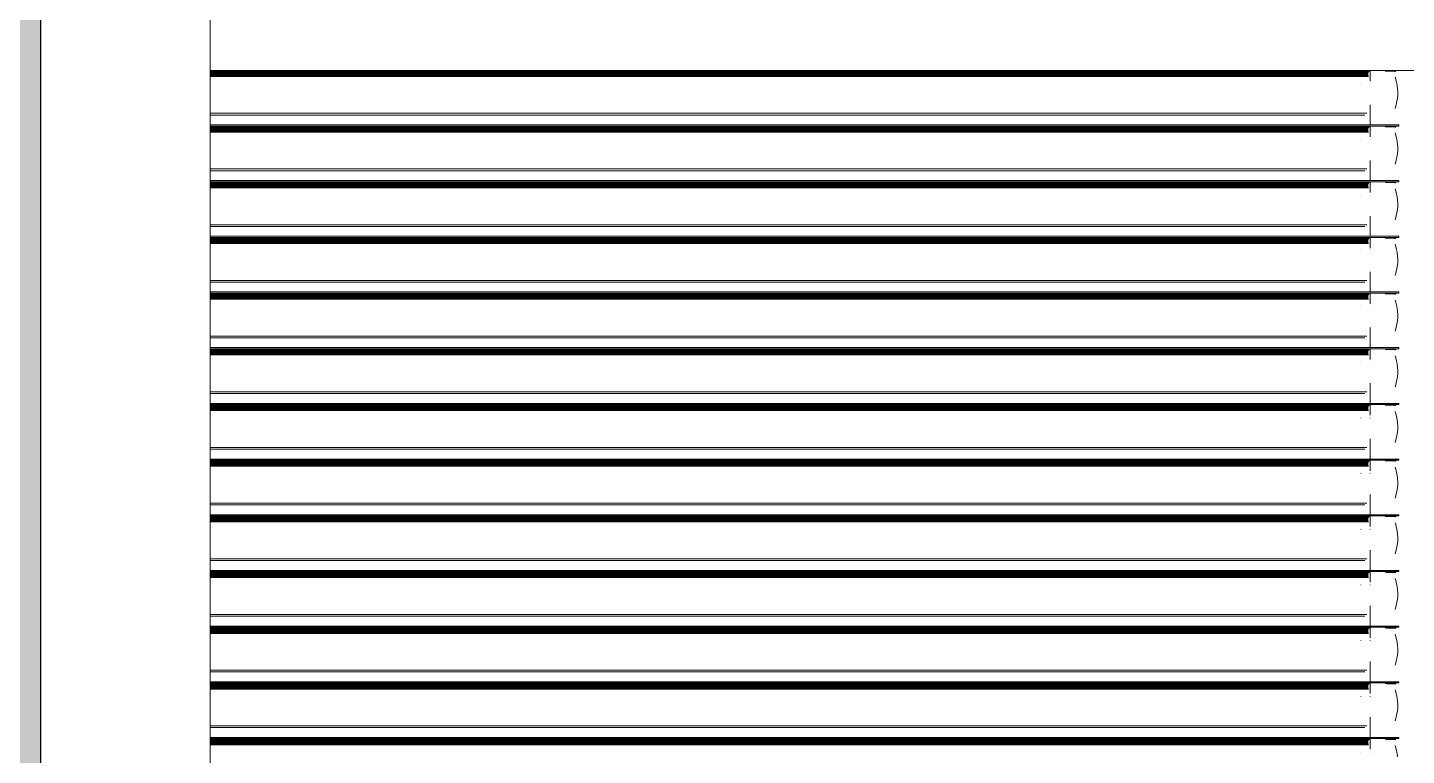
# Model space of a CAD drawing. Header units: inches. Extents: x 5914 to 162157, y -20538 to 282354.
# Drawn here: x 153900.84 to 153949.39, y -15951.37 to -15925.76 of the extents above; entities that cross this region are included whole.
import ezdxf

# ---------------------------------------------------------------- set-up
doc = ezdxf.new("R2010")
doc.units = ezdxf.units.IN
doc.header["$MEASUREMENT"] = 0
for name, color, linetype, lineweight in [('DOOR-WIN RA', 3, 'Continuous', 20), ('ELE1 RA', 1, 'Continuous', 30), ('HATCH RA', 8, 'Continuous', 5)]:
    doc.layers.add(name, color=color, linetype=linetype, lineweight=lineweight)

# ---------------------------------------------------------------- blocks, each defined once
blk = doc.blocks.new('SKBVVL')
at = {"layer": 'HATCH RA', "transparency": 33554687}
h = blk.add_hatch(dxfattribs=at)
h.set_pattern_fill('AR-B816', color=256, scale=0.25)
h.set_pattern_definition([(0, (-3762.0682, 67.065), (0, 2), []), (90, (-3762.0682, 67.065), (-2, 2), [2, -2])])
h.paths.add_polyline_path([(154134.256, -15566.657), (154122.256, -15566.657), (154122.256, -15674.257), (154122.256, -15786.257), (154122.256, -15898.257), (154122.256, -15903.607), (154122.256, -16016.257), (154134.256, -16016.257)])
h.paths.add_polyline_path([(154139.316, -15566.657), (154134.256, -15566.657), (154134.256, -16016.257), (154138.395, -16016.257), (154139.316, -16016.257)])
at = {"layer": 'DOOR-WIN RA'}
for p, q in [((154145.29, -15927.272), (154145.29, -15912.616)), ((154145.29, -15927.272), (154187.052, -15927.272)), ((154145.29, -15927.297), (154145.29, -15927.272)), ((154186.101, -15927.297), (154145.29, -15927.297)), ((154145.29, -15927.3), (154145.29, -15927.297)), ((154186.098, -15927.3), (154145.29, -15927.3)), ((154145.29, -15927.316), (154145.29, -15927.3)), ((154186.125, -15927.644), (154186.125, -15927.277)), ((154187.024, -15927.297), (154186.659, -15927.297)), ((154187.021, -15927.3), (154186.719, -15927.3)), ((154187.008, -15927.316), (154187.021, -15927.3)), ((154187.021, -15927.3), (154187.024, -15927.297)), ((154187.024, -15927.297), (154187.052, -15927.272)), ((154187.052, -15927.272), (154187.675, -15927.272)), ((154186.084, -15927.316), (154145.29, -15927.316)), ((154145.29, -15927.333), (154145.29, -15927.316)), ((154186.073, -15927.333), (154145.29, -15927.333)), ((154145.29, -15927.352), (154145.29, -15927.333)), ((154186.065, -15927.352), (154145.29, -15927.352)), ((154145.29, -15927.371), (154145.29, -15927.352)), ((154186.058, -15927.371), (154145.29, -15927.371)), ((154145.29, -15927.39), (154145.29, -15927.371)), ((154186.055, -15927.39), (154145.29, -15927.39)), ((154145.29, -15927.41), (154145.29, -15927.39)), ((154186.054, -15927.41), (154145.29, -15927.41)), ((154145.29, -15927.43), (154145.29, -15927.41)), ((154186.055, -15927.43), (154145.29, -15927.43)), ((154145.29, -15927.45), (154145.29, -15927.43)), ((154186.059, -15927.45), (154145.29, -15927.45)), ((154145.29, -15927.469), (154145.29, -15927.45)), ((154186.066, -15927.469), (154145.29, -15927.469)), ((154145.29, -15927.487), (154145.29, -15927.469)), ((154186.075, -15927.487), (154145.29, -15927.487)), ((154145.29, -15928.78), (154145.29, -15927.487)), ((154185.806, -15927.747), (154185.806, -15927.745)), ((154186.125, -15927.747), (154186.125, -15927.745)), ((154187.034, -15927.593), (154187.008, -15927.513)), ((154187.062, -15927.7), (154187.034, -15927.593)), ((154187.07, -15927.745), (154187.062, -15927.7)), ((154187.07, -15927.747), (154187.07, -15927.745)), ((154187.082, -15927.809), (154187.07, -15927.747)), ((154187.074, -15928.358), (154187.09, -15928.249)), ((154187.095, -15927.918), (154187.082, -15927.809)), ((154187.09, -15928.249), (154187.099, -15928.139)), ((154187.101, -15928.029), (154187.095, -15927.918)), ((154187.099, -15928.139), (154187.101, -15928.029)), ((154186.125, -15929.189), (154186.125, -15928.477)), ((154187.008, -15928.605), (154187.02, -15928.573)), ((154187.02, -15928.573), (154187.05, -15928.466)), ((154187.05, -15928.466), (154187.074, -15928.358)), ((154186.01, -15928.78), (154145.29, -15928.78)), ((154145.29, -15928.846), (154145.29, -15928.78)), ((154185.944, -15928.846), (154145.29, -15928.846)), ((154145.29, -15929.189), (154145.29, -15928.846)), ((154186.125, -15929.189), (154145.29, -15929.189)), ((154145.29, -15929.231), (154145.29, -15929.189)), ((154145.29, -15929.231), (154187.052, -15929.231)), ((154145.29, -15929.256), (154145.29, -15929.231)), ((154187.026, -15929.189), (154186.125, -15929.189)), ((154186.125, -15929.603), (154186.125, -15929.235)), ((154187.008, -15929.185), (154187.026, -15929.189)), ((154187.024, -15929.256), (154187.052, -15929.231)), ((154187.139, -15929.189), (154187.026, -15929.189)), ((154187.052, -15929.231), (154187.139, -15929.231)), ((154187.139, -15929.231), (154187.139, -15929.189)), ((154186.101, -15929.256), (154145.29, -15929.256)), ((154145.29, -15929.259), (154145.29, -15929.256)), ((154186.098, -15929.259), (154145.29, -15929.259)), ((154145.29, -15929.275), (154145.29, -15929.259)), ((154186.084, -15929.275), (154145.29, -15929.275)), ((154145.29, -15929.292), (154145.29, -15929.275)), ((154186.073, -15929.292), (154145.29, -15929.292)), ((154145.29, -15929.31), (154145.29, -15929.292)), ((154186.065, -15929.31), (154145.29, -15929.31)), ((154145.29, -15929.329), (154145.29, -15929.31)), ((154186.058, -15929.329), (154145.29, -15929.329)), ((154145.29, -15929.349), (154145.29, -15929.329)), ((154186.055, -15929.349), (154145.29, -15929.349)), ((154145.29, -15929.369), (154145.29, -15929.349)), ((154186.054, -15929.369), (154145.29, -15929.369)), ((154145.29, -15929.389), (154145.29, -15929.369)), ((154186.055, -15929.389), (154145.29, -15929.389)), ((154145.29, -15929.409), (154145.29, -15929.389)), ((154186.059, -15929.409), (154145.29, -15929.409)), ((154145.29, -15929.428), (154145.29, -15929.409)), ((154186.066, -15929.428), (154145.29, -15929.428)), ((154145.29, -15929.446), (154145.29, -15929.428)), ((154186.075, -15929.446), (154145.29, -15929.446)), ((154145.29, -15930.739), (154145.29, -15929.446)), ((154185.806, -15929.705), (154185.806, -15929.703)), ((154186.125, -15929.705), (154186.125, -15929.703)), ((154187.024, -15929.256), (154186.659, -15929.256)), ((154187.021, -15929.259), (154186.719, -15929.259)), ((154187.008, -15929.275), (154187.021, -15929.259)), ((154187.034, -15929.551), (154187.008, -15929.472)), ((154187.021, -15929.259), (154187.024, -15929.256)), ((154187.062, -15929.659), (154187.034, -15929.551)), ((154187.07, -15929.703), (154187.062, -15929.659)), ((154187.07, -15929.705), (154187.07, -15929.703)), ((154187.082, -15929.767), (154187.07, -15929.705)), ((154187.074, -15930.317), (154187.09, -15930.208)), ((154187.095, -15929.877), (154187.082, -15929.767)), ((154187.09, -15930.208), (154187.099, -15930.098)), ((154187.101, -15929.987), (154187.095, -15929.877)), ((154187.099, -15930.098), (154187.101, -15929.987)), ((154186.125, -15931.148), (154186.125, -15930.436)), ((154187.008, -15930.564), (154187.02, -15930.532)), ((154187.02, -15930.532), (154187.05, -15930.425)), ((154187.05, -15930.425), (154187.074, -15930.317)), ((154186.01, -15930.739), (154145.29, -15930.739)), ((154145.29, -15930.804), (154145.29, -15930.739)), ((154185.944, -15930.804), (154145.29, -15930.804)), ((154145.29, -15931.148), (154145.29, -15930.804)), ((154186.125, -15931.148), (154145.29, -15931.148)), ((154145.29, -15931.19), (154145.29, -15931.148)), ((154187.026, -15931.148), (154186.125, -15931.148)), ((154187.008, -15931.144), (154187.026, -15931.148)), ((154187.139, -15931.148), (154187.026, -15931.148)), ((154187.139, -15931.19), (154187.139, -15931.148)), ((154145.29, -15931.19), (154187.052, -15931.19)), ((154145.29, -15931.215), (154145.29, -15931.19)), ((154186.101, -15931.215), (154145.29, -15931.215)), ((154145.29, -15931.217), (154145.29, -15931.215)), ((154186.098, -15931.217), (154145.29, -15931.217)), ((154145.29, -15931.233), (154145.29, -15931.217)), ((154186.084, -15931.233), (154145.29, -15931.233)), ((154145.29, -15931.251), (154145.29, -15931.233)), ((154186.073, -15931.251), (154145.29, -15931.251)), ((154145.29, -15931.269), (154145.29, -15931.251)), ((154186.065, -15931.269), (154145.29, -15931.269)), ((154145.29, -15931.288), (154145.29, -15931.269)), ((154186.058, -15931.288), (154145.29, -15931.288)), ((154145.29, -15931.308), (154145.29, -15931.288)), ((154186.055, -15931.308), (154145.29, -15931.308)), ((154145.29, -15931.328), (154145.29, -15931.308)), ((154186.054, -15931.328), (154145.29, -15931.328)), ((154145.29, -15931.348), (154145.29, -15931.328)), ((154186.055, -15931.348), (154145.29, -15931.348)), ((154145.29, -15931.367), (154145.29, -15931.348)), ((154186.059, -15931.367), (154145.29, -15931.367)), ((154145.29, -15931.386), (154145.29, -15931.367)), ((154186.066, -15931.386), (154145.29, -15931.386)), ((154145.29, -15931.404), (154145.29, -15931.386)), ((154186.075, -15931.404), (154145.29, -15931.404)), ((154145.29, -15932.698), (154145.29, -15931.404)), ((154185.806, -15931.664), (154185.806, -15931.662)), ((154186.125, -15931.561), (154186.125, -15931.194)), ((154186.125, -15931.664), (154186.125, -15931.662)), ((154187.024, -15931.215), (154186.659, -15931.215)), ((154187.021, -15931.217), (154186.719, -15931.217)), ((154187.008, -15931.233), (154187.021, -15931.217)), ((154187.034, -15931.51), (154187.008, -15931.431)), ((154187.021, -15931.217), (154187.024, -15931.215)), ((154187.024, -15931.215), (154187.052, -15931.19)), ((154187.062, -15931.617), (154187.034, -15931.51)), ((154187.052, -15931.19), (154187.139, -15931.19)), ((154187.07, -15931.662), (154187.062, -15931.617)), ((154187.07, -15931.664), (154187.07, -15931.662)), ((154187.082, -15931.726), (154187.07, -15931.664)), ((154187.095, -15931.836), (154187.082, -15931.726)), ((154187.09, -15932.166), (154187.099, -15932.056)), ((154187.101, -15931.946), (154187.095, -15931.836)), ((154187.099, -15932.056), (154187.101, -15931.946)), ((154186.125, -15933.107), (154186.125, -15932.394)), ((154187.008, -15932.523), (154187.02, -15932.491)), ((154187.02, -15932.491), (154187.05, -15932.384)), ((154187.05, -15932.384), (154187.074, -15932.276)), ((154187.074, -15932.276), (154187.09, -15932.166)), ((154186.01, -15932.698), (154145.29, -15932.698)), ((154145.29, -15932.763), (154145.29, -15932.698)), ((154185.944, -15932.763), (154145.29, -15932.763)), ((154145.29, -15933.107), (154145.29, -15932.763)), ((154186.125, -15933.107), (154145.29, -15933.107)), ((154145.29, -15933.148), (154145.29, -15933.107)), ((154187.026, -15933.107), (154186.125, -15933.107)), ((154187.008, -15933.102), (154187.026, -15933.107)), ((154187.139, -15933.107), (154187.026, -15933.107)), ((154187.139, -15933.148), (154187.139, -15933.107)), ((154145.29, -15933.148), (154187.052, -15933.148)), ((154145.29, -15933.173), (154145.29, -15933.148)), ((154186.101, -15933.173), (154145.29, -15933.173)), ((154145.29, -15933.176), (154145.29, -15933.173)), ((154186.098, -15933.176), (154145.29, -15933.176)), ((154145.29, -15933.192), (154145.29, -15933.176)), ((154186.084, -15933.192), (154145.29, -15933.192)), ((154145.29, -15933.209), (154145.29, -15933.192)), ((154186.073, -15933.209), (154145.29, -15933.209)), ((154145.29, -15933.228), (154145.29, -15933.209)), ((154186.065, -15933.228), (154145.29, -15933.228)), ((154145.29, -15933.247), (154145.29, -15933.228)), ((154186.058, -15933.247), (154145.29, -15933.247)), ((154145.29, -15933.267), (154145.29, -15933.247)), ((154186.055, -15933.267), (154145.29, -15933.267)), ((154145.29, -15933.286), (154145.29, -15933.267)), ((154186.054, -15933.286), (154145.29, -15933.286)), ((154145.29, -15933.306), (154145.29, -15933.286)), ((154186.055, -15933.306), (154145.29, -15933.306)), ((154145.29, -15933.326), (154145.29, -15933.306)), ((154186.059, -15933.326), (154145.29, -15933.326)), ((154145.29, -15933.345), (154145.29, -15933.326)), ((154186.066, -15933.345), (154145.29, -15933.345)), ((154145.29, -15933.363), (154145.29, -15933.345)), ((154186.075, -15933.363), (154145.29, -15933.363)), ((154145.29, -15934.656), (154145.29, -15933.363)), ((154186.125, -15933.52), (154186.125, -15933.153)), ((154187.024, -15933.173), (154186.659, -15933.173)), ((154187.021, -15933.176), (154186.719, -15933.176)), ((154187.008, -15933.192), (154187.021, -15933.176)), ((154187.034, -15933.469), (154187.008, -15933.389)), ((154187.021, -15933.176), (154187.024, -15933.173)), ((154187.024, -15933.173), (154187.052, -15933.148)), ((154187.062, -15933.576), (154187.034, -15933.469)), ((154187.052, -15933.148), (154187.139, -15933.148)), ((154187.07, -15933.621), (154187.062, -15933.576)), ((154185.806, -15933.623), (154185.806, -15933.621)), ((154186.125, -15933.623), (154186.125, -15933.621)), ((154187.07, -15933.623), (154187.07, -15933.621)), ((154187.082, -15933.685), (154187.07, -15933.623)), ((154187.095, -15933.795), (154187.082, -15933.685)), ((154187.09, -15934.125), (154187.099, -15934.015)), ((154187.101, -15933.905), (154187.095, -15933.795)), ((154187.099, -15934.015), (154187.101, -15933.905)), ((154186.125, -15935.065), (154186.125, -15934.353)), ((154187.008, -15934.481), (154187.02, -15934.449)), ((154187.02, -15934.449), (154187.05, -15934.343)), ((154187.05, -15934.343), (154187.074, -15934.234)), ((154187.074, -15934.234), (154187.09, -15934.125)), ((154186.01, -15934.656), (154145.29, -15934.656)), ((154145.29, -15934.722), (154145.29, -15934.656)), ((154185.944, -15934.722), (154145.29, -15934.722)), ((154145.29, -15935.065), (154145.29, -15934.722)), ((154186.125, -15935.065), (154145.29, -15935.065)), ((154145.29, -15935.107), (154145.29, -15935.065)), ((154187.026, -15935.065), (154186.125, -15935.065)), ((154187.008, -15935.061), (154187.026, -15935.065)), ((154187.139, -15935.065), (154187.026, -15935.065)), ((154187.139, -15935.107), (154187.139, -15935.065)), ((154145.29, -15935.107), (154187.052, -15935.107)), ((154145.29, -15935.132), (154145.29, -15935.107)), ((154186.101, -15935.132), (154145.29, -15935.132)), ((154145.29, -15935.135), (154145.29, -15935.132)), ((154186.098, -15935.135), (154145.29, -15935.135)), ((154145.29, -15935.151), (154145.29, -15935.135)), ((154186.084, -15935.151), (154145.29, -15935.151)), ((154145.29, -15935.168), (154145.29, -15935.151)), ((154186.073, -15935.168), (154145.29, -15935.168)), ((154145.29, -15935.186), (154145.29, -15935.168)), ((154186.065, -15935.186), (154145.29, -15935.186)), ((154145.29, -15935.206), (154145.29, -15935.186)), ((154186.058, -15935.206), (154145.29, -15935.206)), ((154145.29, -15935.225), (154145.29, -15935.206)), ((154186.055, -15935.225), (154145.29, -15935.225)), ((154145.29, -15935.245), (154145.29, -15935.225)), ((154186.054, -15935.245), (154145.29, -15935.245)), ((154145.29, -15935.265), (154145.29, -15935.245)), ((154186.055, -15935.265), (154145.29, -15935.265)), ((154145.29, -15935.285), (154145.29, -15935.265)), ((154186.059, -15935.285), (154145.29, -15935.285)), ((154145.29, -15935.304), (154145.29, -15935.285)), ((154186.066, -15935.304), (154145.29, -15935.304)), ((154145.29, -15935.322), (154145.29, -15935.304)), ((154186.075, -15935.322), (154145.29, -15935.322)), ((154145.29, -15936.615), (154145.29, -15935.322)), ((154186.125, -15935.479), (154186.125, -15935.111)), ((154187.024, -15935.132), (154186.659, -15935.132)), ((154187.021, -15935.135), (154186.719, -15935.135)), ((154187.008, -15935.151), (154187.021, -15935.135)), ((154187.034, -15935.427), (154187.008, -15935.348)), ((154187.021, -15935.135), (154187.024, -15935.132)), ((154187.024, -15935.132), (154187.052, -15935.107)), ((154187.062, -15935.535), (154187.034, -15935.427)), ((154187.052, -15935.107), (154187.139, -15935.107)), ((154187.07, -15935.579), (154187.062, -15935.535)), ((154185.806, -15935.581), (154185.806, -15935.579)), ((154186.125, -15935.581), (154186.125, -15935.579)), ((154187.07, -15935.581), (154187.07, -15935.579)), ((154187.082, -15935.644), (154187.07, -15935.581)), ((154187.095, -15935.753), (154187.082, -15935.644)), ((154187.09, -15936.084), (154187.099, -15935.974)), ((154187.101, -15935.863), (154187.095, -15935.753)), ((154187.099, -15935.974), (154187.101, -15935.863)), ((154186.125, -15937.024), (154186.125, -15936.312)), ((154187.008, -15936.44), (154187.02, -15936.408)), ((154187.02, -15936.408), (154187.05, -15936.301)), ((154187.05, -15936.301), (154187.074, -15936.193)), ((154187.074, -15936.193), (154187.09, -15936.084)), ((154186.01, -15936.615), (154145.29, -15936.615)), ((154145.29, -15936.681), (154145.29, -15936.615)), ((154185.944, -15936.681), (154145.29, -15936.681)), ((154145.29, -15937.024), (154145.29, -15936.681)), ((154186.125, -15937.024), (154145.29, -15937.024)), ((154145.29, -15937.066), (154145.29, -15937.024)), ((154145.29, -15937.066), (154187.052, -15937.066)), ((154145.29, -15937.091), (154145.29, -15937.066)), ((154186.101, -15937.091), (154145.29, -15937.091)), ((154145.29, -15937.093), (154145.29, -15937.091)), ((154186.098, -15937.093), (154145.29, -15937.093)), ((154145.29, -15937.109), (154145.29, -15937.093)), ((154186.084, -15937.109), (154145.29, -15937.109)), ((154145.29, -15937.127), (154145.29, -15937.109)), ((154186.073, -15937.127), (154145.29, -15937.127)), ((154145.29, -15937.145), (154145.29, -15937.127)), ((154186.065, -15937.145), (154145.29, -15937.145)), ((154145.29, -15937.164), (154145.29, -15937.145)), ((154186.058, -15937.164), (154145.29, -15937.164)), ((154145.29, -15937.184), (154145.29, -15937.164)), ((154186.055, -15937.184), (154145.29, -15937.184)), ((154145.29, -15937.204), (154145.29, -15937.184)), ((154186.054, -15937.204), (154145.29, -15937.204)), ((154145.29, -15937.224), (154145.29, -15937.204)), ((154186.055, -15937.224), (154145.29, -15937.224)), ((154145.29, -15937.243), (154145.29, -15937.224)), ((154186.059, -15937.243), (154145.29, -15937.243)), ((154145.29, -15937.262), (154145.29, -15937.243)), ((154186.066, -15937.262), (154145.29, -15937.262)), ((154145.29, -15937.28), (154145.29, -15937.262)), ((154186.075, -15937.28), (154145.29, -15937.28)), ((154145.29, -15938.574), (154145.29, -15937.28)), ((154187.026, -15937.024), (154186.125, -15937.024)), ((154186.125, -15937.438), (154186.125, -15937.07)), ((154187.024, -15937.091), (154186.659, -15937.091)), ((154187.021, -15937.093), (154186.719, -15937.093)), ((154187.008, -15937.02), (154187.026, -15937.024)), ((154187.008, -15937.109), (154187.021, -15937.093)), ((154187.034, -15937.386), (154187.008, -15937.307)), ((154187.021, -15937.093), (154187.024, -15937.091)), ((154187.024, -15937.091), (154187.052, -15937.066)), ((154187.139, -15937.024), (154187.026, -15937.024)), ((154187.062, -15937.493), (154187.034, -15937.386)), ((154187.052, -15937.066), (154187.139, -15937.066)), ((154187.07, -15937.538), (154187.062, -15937.493)), ((154187.139, -15937.066), (154187.139, -15937.024)), ((154185.806, -15937.54), (154185.806, -15937.538)), ((154186.125, -15937.54), (154186.125, -15937.538)), ((154187.07, -15937.54), (154187.07, -15937.538)), ((154187.082, -15937.602), (154187.07, -15937.54)), ((154187.095, -15937.712), (154187.082, -15937.602)), ((154187.09, -15938.042), (154187.099, -15937.932)), ((154187.101, -15937.822), (154187.095, -15937.712)), ((154187.099, -15937.932), (154187.101, -15937.822)), ((154186.125, -15938.983), (154186.125, -15938.271)), ((154187.008, -15938.399), (154187.02, -15938.367)), ((154187.02, -15938.367), (154187.05, -15938.26)), ((154187.05, -15938.26), (154187.074, -15938.152)), ((154187.074, -15938.152), (154187.09, -15938.042)), ((154186.01, -15938.574), (154145.29, -15938.574)), ((154145.29, -15938.639), (154145.29, -15938.574)), ((154185.944, -15938.639), (154145.29, -15938.639)), ((154145.29, -15938.983), (154145.29, -15938.639)), ((154186.125, -15938.983), (154145.29, -15938.983)), ((154145.29, -15939.024), (154145.29, -15938.983)), ((154145.29, -15939.024), (154187.052, -15939.024)), ((154145.29, -15939.049), (154145.29, -15939.024)), ((154186.101, -15939.049), (154145.29, -15939.049)), ((154145.29, -15939.052), (154145.29, -15939.049)), ((154186.098, -15939.052), (154145.29, -15939.052)), ((154145.29, -15939.068), (154145.29, -15939.052)), ((154186.084, -15939.068), (154145.29, -15939.068)), ((154145.29, -15939.085), (154145.29, -15939.068)), ((154186.073, -15939.085), (154145.29, -15939.085)), ((154145.29, -15939.104), (154145.29, -15939.085)), ((154186.065, -15939.104), (154145.29, -15939.104)), ((154145.29, -15939.123), (154145.29, -15939.104)), ((154186.058, -15939.123), (154145.29, -15939.123)), ((154145.29, -15939.143), (154145.29, -15939.123)), ((154186.055, -15939.143), (154145.29, -15939.143)), ((154145.29, -15939.162), (154145.29, -15939.143)), ((154186.054, -15939.162), (154145.29, -15939.162)), ((154145.29, -15939.182), (154145.29, -15939.162)), ((154186.055, -15939.182), (154145.29, -15939.182)), ((154145.29, -15939.202), (154145.29, -15939.182)), ((154186.059, -15939.202), (154145.29, -15939.202)), ((154145.29, -15939.221), (154145.29, -15939.202)), ((154186.066, -15939.221), (154145.29, -15939.221)), ((154145.29, -15939.239), (154145.29, -15939.221)), ((154186.075, -15939.239), (154145.29, -15939.239)), ((154145.29, -15940.532), (154145.29, -15939.239)), ((154187.026, -15938.983), (154186.125, -15938.983)), ((154186.125, -15939.396), (154186.125, -15939.029)), ((154187.024, -15939.049), (154186.659, -15939.049)), ((154187.021, -15939.052), (154186.719, -15939.052)), ((154187.008, -15938.978), (154187.026, -15938.983)), ((154187.008, -15939.068), (154187.021, -15939.052)), ((154187.034, -15939.345), (154187.008, -15939.265)), ((154187.021, -15939.052), (154187.024, -15939.049)), ((154187.024, -15939.049), (154187.052, -15939.024)), ((154187.139, -15938.983), (154187.026, -15938.983)), ((154187.062, -15939.452), (154187.034, -15939.345)), ((154187.052, -15939.024), (154187.139, -15939.024)), ((154187.139, -15939.024), (154187.139, -15938.983)), ((154185.806, -15939.499), (154185.806, -15939.497)), ((154186.125, -15939.499), (154186.125, -15939.497)), ((154187.07, -15939.497), (154187.062, -15939.452)), ((154187.07, -15939.499), (154187.07, -15939.497)), ((154187.082, -15939.561), (154187.07, -15939.499)), ((154187.095, -15939.671), (154187.082, -15939.561)), ((154187.09, -15940.001), (154187.099, -15939.891)), ((154187.101, -15939.781), (154187.095, -15939.671)), ((154187.099, -15939.891), (154187.101, -15939.781)), ((154186.125, -15940.941), (154186.125, -15940.229)), ((154187.008, -15940.358), (154187.02, -15940.325)), ((154187.02, -15940.325), (154187.05, -15940.219)), ((154187.05, -15940.219), (154187.074, -15940.11)), ((154187.074, -15940.11), (154187.09, -15940.001)), ((154186.01, -15940.532), (154145.29, -15940.532)), ((154145.29, -15940.598), (154145.29, -15940.532)), ((154185.944, -15940.598), (154145.29, -15940.598)), ((154145.29, -15940.941), (154145.29, -15940.598)), ((154186.125, -15940.941), (154145.29, -15940.941)), ((154145.29, -15940.983), (154145.29, -15940.941)), ((154145.29, -15940.983), (154187.052, -15940.983)), ((154145.29, -15941.008), (154145.29, -15940.983)), ((154186.101, -15941.008), (154145.29, -15941.008)), ((154145.29, -15941.011), (154145.29, -15941.008)), ((154186.098, -15941.011), (154145.29, -15941.011)), ((154145.29, -15941.027), (154145.29, -15941.011)), ((154186.084, -15941.027), (154145.29, -15941.027)), ((154145.29, -15941.044), (154145.29, -15941.027)), ((154186.073, -15941.044), (154145.29, -15941.044)), ((154145.29, -15941.062), (154145.29, -15941.044)), ((154186.065, -15941.062), (154145.29, -15941.062)), ((154145.29, -15941.082), (154145.29, -15941.062)), ((154186.058, -15941.082), (154145.29, -15941.082)), ((154145.29, -15941.101), (154145.29, -15941.082)), ((154186.055, -15941.101), (154145.29, -15941.101)), ((154145.29, -15941.121), (154145.29, -15941.101)), ((154186.054, -15941.121), (154145.29, -15941.121)), ((154145.29, -15941.141), (154145.29, -15941.121)), ((154186.055, -15941.141), (154145.29, -15941.141)), ((154145.29, -15941.161), (154145.29, -15941.141)), ((154186.059, -15941.161), (154145.29, -15941.161)), ((154145.29, -15941.18), (154145.29, -15941.161)), ((154186.066, -15941.18), (154145.29, -15941.18)), ((154145.29, -15941.198), (154145.29, -15941.18)), ((154186.075, -15941.198), (154145.29, -15941.198)), ((154145.29, -15942.491), (154145.29, -15941.198)), ((154187.026, -15940.941), (154186.125, -15940.941)), ((154186.125, -15941.355), (154186.125, -15940.987)), ((154187.024, -15941.008), (154186.659, -15941.008)), ((154187.021, -15941.011), (154186.719, -15941.011)), ((154187.008, -15940.937), (154187.026, -15940.941)), ((154187.008, -15941.027), (154187.021, -15941.011)), ((154187.034, -15941.303), (154187.008, -15941.224)), ((154187.021, -15941.011), (154187.024, -15941.008)), ((154187.024, -15941.008), (154187.052, -15940.983)), ((154187.139, -15940.941), (154187.026, -15940.941)), ((154187.062, -15941.411), (154187.034, -15941.303)), ((154187.052, -15940.983), (154187.139, -15940.983)), ((154187.139, -15940.983), (154187.139, -15940.941)), ((154185.806, -15941.458), (154185.806, -15941.455)), ((154186.125, -15941.458), (154186.125, -15941.455)), ((154187.07, -15941.455), (154187.062, -15941.411)), ((154187.07, -15941.458), (154187.07, -15941.455)), ((154187.082, -15941.52), (154187.07, -15941.458)), ((154187.095, -15941.629), (154187.082, -15941.52)), ((154187.09, -15941.96), (154187.099, -15941.85)), ((154187.101, -15941.739), (154187.095, -15941.629)), ((154187.099, -15941.85), (154187.101, -15941.739)), ((154186.125, -15942.9), (154186.125, -15942.188)), ((154187.008, -15942.316), (154187.02, -15942.284)), ((154187.02, -15942.284), (154187.05, -15942.177)), ((154187.05, -15942.177), (154187.074, -15942.069)), ((154187.074, -15942.069), (154187.09, -15941.96)), ((154186.01, -15942.491), (154145.29, -15942.491)), ((154145.29, -15942.557), (154145.29, -15942.491)), ((154185.944, -15942.557), (154145.29, -15942.557)), ((154145.29, -15942.9), (154145.29, -15942.557)), ((154186.125, -15942.9), (154145.29, -15942.9)), ((154145.29, -15942.942), (154145.29, -15942.9)), ((154145.29, -15942.942), (154187.052, -15942.942)), ((154145.29, -15942.967), (154145.29, -15942.942)), ((154186.101, -15942.967), (154145.29, -15942.967)), ((154145.29, -15942.969), (154145.29, -15942.967)), ((154186.098, -15942.969), (154145.29, -15942.969)), ((154145.29, -15942.985), (154145.29, -15942.969)), ((154186.084, -15942.985), (154145.29, -15942.985)), ((154145.29, -15943.003), (154145.29, -15942.985)), ((154186.073, -15943.003), (154145.29, -15943.003)), ((154145.29, -15943.021), (154145.29, -15943.003)), ((154186.065, -15943.021), (154145.29, -15943.021)), ((154145.29, -15943.04), (154145.29, -15943.021)), ((154186.058, -15943.04), (154145.29, -15943.04)), ((154145.29, -15943.06), (154145.29, -15943.04)), ((154186.055, -15943.06), (154145.29, -15943.06)), ((154145.29, -15943.08), (154145.29, -15943.06)), ((154186.054, -15943.08), (154145.29, -15943.08)), ((154145.29, -15943.1), (154145.29, -15943.08)), ((154186.055, -15943.1), (154145.29, -15943.1)), ((154145.29, -15943.119), (154145.29, -15943.1)), ((154186.059, -15943.119), (154145.29, -15943.119)), ((154145.29, -15943.138), (154145.29, -15943.119)), ((154186.066, -15943.138), (154145.29, -15943.138)), ((154145.29, -15943.157), (154145.29, -15943.138)), ((154186.075, -15943.157), (154145.29, -15943.157)), ((154145.29, -15944.45), (154145.29, -15943.157)), ((154187.026, -15942.9), (154186.125, -15942.9)), ((154186.125, -15943.314), (154186.125, -15942.946)), ((154187.024, -15942.967), (154186.659, -15942.967)), ((154187.021, -15942.969), (154186.719, -15942.969)), ((154187.008, -15942.896), (154187.026, -15942.9)), ((154187.008, -15942.985), (154187.021, -15942.969)), ((154187.034, -15943.262), (154187.008, -15943.183)), ((154187.021, -15942.969), (154187.024, -15942.967)), ((154187.024, -15942.967), (154187.052, -15942.942)), ((154187.139, -15942.9), (154187.026, -15942.9)), ((154187.062, -15943.37), (154187.034, -15943.262)), ((154187.052, -15942.942), (154187.139, -15942.942)), ((154187.139, -15942.942), (154187.139, -15942.9)), ((154185.806, -15943.416), (154185.806, -15943.414)), ((154186.125, -15943.416), (154186.125, -15943.414)), ((154187.07, -15943.414), (154187.062, -15943.37)), ((154187.07, -15943.416), (154187.07, -15943.414)), ((154187.082, -15943.478), (154187.07, -15943.416)), ((154187.095, -15943.588), (154187.082, -15943.478)), ((154187.09, -15943.918), (154187.099, -15943.808)), ((154187.101, -15943.698), (154187.095, -15943.588)), ((154187.099, -15943.808), (154187.101, -15943.698)), ((154186.125, -15944.859), (154186.125, -15944.147)), ((154187.008, -15944.275), (154187.02, -15944.243)), ((154187.02, -15944.243), (154187.05, -15944.136)), ((154187.05, -15944.136), (154187.074, -15944.028)), ((154187.074, -15944.028), (154187.09, -15943.918)), ((154186.01, -15944.45), (154145.29, -15944.45)), ((154145.29, -15944.515), (154145.29, -15944.45)), ((154185.944, -15944.515), (154145.29, -15944.515)), ((154145.29, -15944.859), (154145.29, -15944.515)), ((154186.125, -15944.859), (154145.29, -15944.859)), ((154145.29, -15944.9), (154145.29, -15944.859)), ((154145.29, -15944.9), (154187.052, -15944.9)), ((154145.29, -15944.925), (154145.29, -15944.9)), ((154186.101, -15944.925), (154145.29, -15944.925)), ((154145.29, -15944.928), (154145.29, -15944.925)), ((154186.098, -15944.928), (154145.29, -15944.928)), ((154145.29, -15944.944), (154145.29, -15944.928)), ((154186.084, -15944.944), (154145.29, -15944.944)), ((154145.29, -15944.961), (154145.29, -15944.944)), ((154186.073, -15944.961), (154145.29, -15944.961)), ((154145.29, -15944.98), (154145.29, -15944.961)), ((154186.065, -15944.98), (154145.29, -15944.98)), ((154145.29, -15944.999), (154145.29, -15944.98)), ((154186.058, -15944.999), (154145.29, -15944.999)), ((154145.29, -15945.019), (154145.29, -15944.999)), ((154186.055, -15945.019), (154145.29, -15945.019)), ((154145.29, -15945.039), (154145.29, -15945.019)), ((154186.054, -15945.039), (154145.29, -15945.039)), ((154145.29, -15945.058), (154145.29, -15945.039)), ((154186.055, -15945.058), (154145.29, -15945.058)), ((154145.29, -15945.078), (154145.29, -15945.058)), ((154186.059, -15945.078), (154145.29, -15945.078)), ((154145.29, -15945.097), (154145.29, -15945.078)), ((154186.066, -15945.097), (154145.29, -15945.097)), ((154145.29, -15945.115), (154145.29, -15945.097)), ((154186.075, -15945.115), (154145.29, -15945.115)), ((154145.29, -15946.408), (154145.29, -15945.115)), ((154187.026, -15944.859), (154186.125, -15944.859)), ((154186.125, -15945.272), (154186.125, -15944.905)), ((154187.024, -15944.925), (154186.659, -15944.925)), ((154187.021, -15944.928), (154186.719, -15944.928)), ((154187.008, -15944.854), (154187.026, -15944.859)), ((154187.008, -15944.944), (154187.021, -15944.928)), ((154187.034, -15945.221), (154187.008, -15945.141)), ((154187.021, -15944.928), (154187.024, -15944.925)), ((154187.024, -15944.925), (154187.052, -15944.9)), ((154187.139, -15944.859), (154187.026, -15944.859)), ((154187.062, -15945.328), (154187.034, -15945.221)), ((154187.052, -15944.9), (154187.139, -15944.9)), ((154187.139, -15944.9), (154187.139, -15944.859)), ((154185.806, -15945.375), (154185.806, -15945.373)), ((154186.125, -15945.375), (154186.125, -15945.373)), ((154187.07, -15945.373), (154187.062, -15945.328)), ((154187.07, -15945.375), (154187.07, -15945.373)), ((154187.082, -15945.437), (154187.07, -15945.375)), ((154187.095, -15945.547), (154187.082, -15945.437)), ((154187.101, -15945.657), (154187.095, -15945.547)), ((154187.099, -15945.767), (154187.101, -15945.657)), ((154186.125, -15946.817), (154186.125, -15946.105)), ((154187.008, -15946.234), (154187.02, -15946.201)), ((154187.02, -15946.201), (154187.05, -15946.095)), ((154187.05, -15946.095), (154187.074, -15945.986)), ((154187.074, -15945.986), (154187.09, -15945.877)), ((154187.09, -15945.877), (154187.099, -15945.767)), ((154186.01, -15946.408), (154145.29, -15946.408)), ((154145.29, -15946.474), (154145.29, -15946.408)), ((154185.944, -15946.474), (154145.29, -15946.474)), ((154145.29, -15946.817), (154145.29, -15946.474)), ((154186.125, -15946.817), (154145.29, -15946.817)), ((154145.29, -15946.859), (154145.29, -15946.817)), ((154145.29, -15946.859), (154187.052, -15946.859)), ((154145.29, -15946.884), (154145.29, -15946.859)), ((154186.101, -15946.884), (154145.29, -15946.884)), ((154145.29, -15946.887), (154145.29, -15946.884)), ((154186.098, -15946.887), (154145.29, -15946.887)), ((154145.29, -15946.903), (154145.29, -15946.887)), ((154186.084, -15946.903), (154145.29, -15946.903)), ((154145.29, -15946.92), (154145.29, -15946.903)), ((154186.073, -15946.92), (154145.29, -15946.92)), ((154145.29, -15946.938), (154145.29, -15946.92)), ((154186.065, -15946.938), (154145.29, -15946.938)), ((154145.29, -15946.958), (154145.29, -15946.938)), ((154186.058, -15946.958), (154145.29, -15946.958)), ((154145.29, -15946.977), (154145.29, -15946.958)), ((154186.055, -15946.977), (154145.29, -15946.977)), ((154145.29, -15946.997), (154145.29, -15946.977)), ((154186.054, -15946.997), (154145.29, -15946.997)), ((154145.29, -15947.017), (154145.29, -15946.997)), ((154186.055, -15947.017), (154145.29, -15947.017)), ((154145.29, -15947.037), (154145.29, -15947.017)), ((154186.059, -15947.037), (154145.29, -15947.037)), ((154145.29, -15947.056), (154145.29, -15947.037)), ((154186.066, -15947.056), (154145.29, -15947.056)), ((154145.29, -15947.074), (154145.29, -15947.056)), ((154186.075, -15947.074), (154145.29, -15947.074)), ((154145.29, -15948.367), (154145.29, -15947.074)), ((154187.026, -15946.817), (154186.125, -15946.817)), ((154186.125, -15947.231), (154186.125, -15946.863)), ((154187.024, -15946.884), (154186.659, -15946.884)), ((154187.021, -15946.887), (154186.719, -15946.887)), ((154187.008, -15946.813), (154187.026, -15946.817)), ((154187.008, -15946.903), (154187.021, -15946.887)), ((154187.034, -15947.18), (154187.008, -15947.1)), ((154187.021, -15946.887), (154187.024, -15946.884)), ((154187.024, -15946.884), (154187.052, -15946.859)), ((154187.139, -15946.817), (154187.026, -15946.817)), ((154187.062, -15947.287), (154187.034, -15947.18)), ((154187.052, -15946.859), (154187.139, -15946.859)), ((154187.139, -15946.859), (154187.139, -15946.817)), ((154185.806, -15947.334), (154185.806, -15947.331)), ((154186.125, -15947.334), (154186.125, -15947.331)), ((154187.07, -15947.331), (154187.062, -15947.287)), ((154187.07, -15947.334), (154187.07, -15947.331)), ((154187.082, -15947.396), (154187.07, -15947.334)), ((154187.095, -15947.505), (154187.082, -15947.396)), ((154187.101, -15947.615), (154187.095, -15947.505)), ((154187.099, -15947.726), (154187.101, -15947.615)), ((154186.125, -15948.776), (154186.125, -15948.064)), ((154187.008, -15948.192), (154187.02, -15948.16)), ((154187.02, -15948.16), (154187.05, -15948.053)), ((154187.05, -15948.053), (154187.074, -15947.945)), ((154187.074, -15947.945), (154187.09, -15947.836)), ((154187.09, -15947.836), (154187.099, -15947.726)), ((154186.01, -15948.367), (154145.29, -15948.367)), ((154145.29, -15948.433), (154145.29, -15948.367)), ((154185.944, -15948.433), (154145.29, -15948.433)), ((154145.29, -15948.776), (154145.29, -15948.433)), ((154186.125, -15948.776), (154145.29, -15948.776)), ((154145.29, -15948.818), (154145.29, -15948.776)), ((154145.29, -15948.818), (154187.052, -15948.818)), ((154145.29, -15948.843), (154145.29, -15948.818)), ((154186.101, -15948.843), (154145.29, -15948.843)), ((154145.29, -15948.845), (154145.29, -15948.843)), ((154186.098, -15948.845), (154145.29, -15948.845)), ((154145.29, -15948.861), (154145.29, -15948.845)), ((154186.084, -15948.861), (154145.29, -15948.861)), ((154145.29, -15948.879), (154145.29, -15948.861)), ((154186.073, -15948.879), (154145.29, -15948.879)), ((154145.29, -15948.897), (154145.29, -15948.879)), ((154186.065, -15948.897), (154145.29, -15948.897)), ((154145.29, -15948.916), (154145.29, -15948.897)), ((154186.058, -15948.916), (154145.29, -15948.916)), ((154145.29, -15948.936), (154145.29, -15948.916)), ((154186.055, -15948.936), (154145.29, -15948.936)), ((154145.29, -15948.956), (154145.29, -15948.936)), ((154186.054, -15948.956), (154145.29, -15948.956)), ((154145.29, -15948.976), (154145.29, -15948.956)), ((154186.055, -15948.976), (154145.29, -15948.976)), ((154145.29, -15948.995), (154145.29, -15948.976)), ((154186.059, -15948.995), (154145.29, -15948.995)), ((154145.29, -15949.014), (154145.29, -15948.995)), ((154186.066, -15949.014), (154145.29, -15949.014)), ((154145.29, -15949.033), (154145.29, -15949.014)), ((154186.075, -15949.033), (154145.29, -15949.033)), ((154145.29, -15950.326), (154145.29, -15949.033)), ((154187.026, -15948.776), (154186.125, -15948.776)), ((154186.125, -15949.19), (154186.125, -15948.822)), ((154187.024, -15948.843), (154186.659, -15948.843)), ((154187.021, -15948.845), (154186.719, -15948.845)), ((154187.008, -15948.772), (154187.026, -15948.776)), ((154187.008, -15948.861), (154187.021, -15948.845)), ((154187.034, -15949.138), (154187.008, -15949.059)), ((154187.021, -15948.845), (154187.024, -15948.843)), ((154187.024, -15948.843), (154187.052, -15948.818)), ((154187.139, -15948.776), (154187.026, -15948.776)), ((154187.062, -15949.246), (154187.034, -15949.138)), ((154187.052, -15948.818), (154187.139, -15948.818)), ((154187.139, -15948.818), (154187.139, -15948.776)), ((154185.806, -15949.292), (154185.806, -15949.29)), ((154186.125, -15949.292), (154186.125, -15949.29)), ((154187.07, -15949.29), (154187.062, -15949.246)), ((154187.07, -15949.292), (154187.07, -15949.29)), ((154187.082, -15949.354), (154187.07, -15949.292)), ((154187.095, -15949.464), (154187.082, -15949.354)), ((154187.101, -15949.574), (154187.095, -15949.464)), ((154187.099, -15949.684), (154187.101, -15949.574)), ((154186.125, -15950.735), (154186.125, -15950.023)), ((154187.008, -15950.151), (154187.02, -15950.119)), ((154187.02, -15950.119), (154187.05, -15950.012)), ((154187.05, -15950.012), (154187.074, -15949.904)), ((154187.074, -15949.904), (154187.09, -15949.795)), ((154187.09, -15949.795), (154187.099, -15949.684)), ((154186.01, -15950.326), (154145.29, -15950.326)), ((154145.29, -15950.391), (154145.29, -15950.326)), ((154185.944, -15950.391), (154145.29, -15950.391)), ((154145.29, -15950.735), (154145.29, -15950.391)), ((154186.125, -15950.735), (154145.29, -15950.735)), ((154145.29, -15950.776), (154145.29, -15950.735)), ((154145.29, -15950.776), (154187.052, -15950.776)), ((154145.29, -15950.801), (154145.29, -15950.776)), ((154186.101, -15950.801), (154145.29, -15950.801)), ((154145.29, -15950.804), (154145.29, -15950.801)), ((154186.098, -15950.804), (154145.29, -15950.804)), ((154145.29, -15950.82), (154145.29, -15950.804)), ((154186.084, -15950.82), (154145.29, -15950.82)), ((154145.29, -15950.837), (154145.29, -15950.82)), ((154186.073, -15950.837), (154145.29, -15950.837)), ((154145.29, -15950.856), (154145.29, -15950.837)), ((154186.065, -15950.856), (154145.29, -15950.856)), ((154145.29, -15950.875), (154145.29, -15950.856)), ((154186.058, -15950.875), (154145.29, -15950.875)), ((154145.29, -15950.895), (154145.29, -15950.875)), ((154186.055, -15950.895), (154145.29, -15950.895)), ((154145.29, -15950.915), (154145.29, -15950.895)), ((154186.054, -15950.915), (154145.29, -15950.915)), ((154145.29, -15950.934), (154145.29, -15950.915)), ((154186.055, -15950.934), (154145.29, -15950.934)), ((154145.29, -15950.954), (154145.29, -15950.934)), ((154186.059, -15950.954), (154145.29, -15950.954)), ((154145.29, -15950.973), (154145.29, -15950.954)), ((154186.066, -15950.973), (154145.29, -15950.973)), ((154145.29, -15950.991), (154145.29, -15950.973)), ((154186.075, -15950.991), (154145.29, -15950.991)), ((154145.29, -15952.284), (154145.29, -15950.991)), ((154187.026, -15950.735), (154186.125, -15950.735)), ((154186.125, -15951.148), (154186.125, -15950.781)), ((154187.024, -15950.801), (154186.659, -15950.801)), ((154187.021, -15950.804), (154186.719, -15950.804)), ((154187.008, -15950.73), (154187.026, -15950.735)), ((154187.008, -15950.82), (154187.021, -15950.804)), ((154187.034, -15951.097), (154187.008, -15951.017)), ((154187.021, -15950.804), (154187.024, -15950.801)), ((154187.024, -15950.801), (154187.052, -15950.776)), ((154187.139, -15950.735), (154187.026, -15950.735)), ((154187.052, -15950.776), (154187.139, -15950.776)), ((154187.139, -15950.776), (154187.139, -15950.735)), ((154185.806, -15951.251), (154185.806, -15951.249)), ((154186.125, -15951.251), (154186.125, -15951.249)), ((154187.062, -15951.204), (154187.034, -15951.097)), ((154187.07, -15951.249), (154187.062, -15951.204)), ((154187.07, -15951.251), (154187.07, -15951.249)), ((154187.082, -15951.313), (154187.07, -15951.251)), ((154187.095, -15951.423), (154187.082, -15951.313))]:
    blk.add_line(p, q, dxfattribs=at)
at = {"layer": 'ELE1 RA'}
blk.add_line((154139.316, -15566.657), (154139.316, -16016.257), dxfattribs=at)

msp = doc.modelspace()

# ---------------------------------------------------------------- block references
msp.add_blockref('SKBVVL', (-238.02, 0))

doc.saveas('drawing.dxf')
